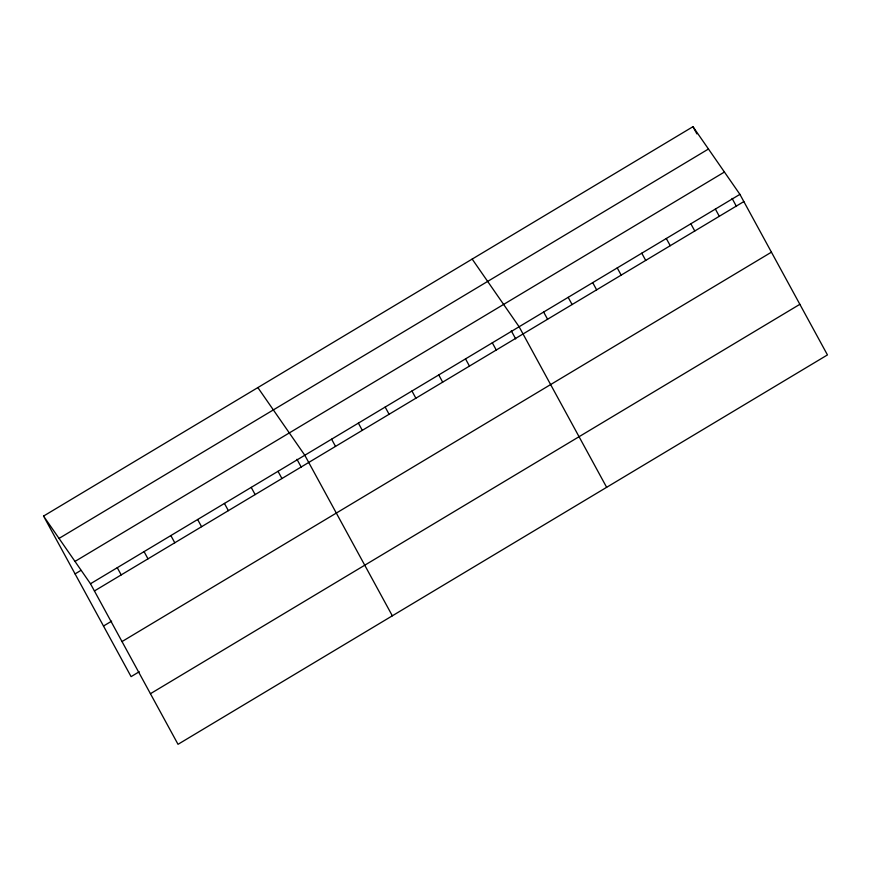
<?xml version="1.0" encoding="UTF-8"?>
<svg xmlns="http://www.w3.org/2000/svg" width="871" height="871" viewBox="0 0 871 871"><rect width="100%" height="100%" fill="white"/><g stroke="black" fill="none" stroke-linecap="round" stroke-linejoin="round"><path stroke-width="1.31" d="M43.55 516.078L692.978 126.687L739.915 194.364L827.45 354.922L178.022 744.313L90.486 583.755L43.55 516.078L131.086 676.636L139.24 671.748M59.043 538.409L708.461 149.017M74.993 561.425L724.422 172.033M75.069 573.902L80.894 570.407M90.486 583.755L739.915 194.364M94.416 590.963L743.845 201.571M103.497 626.031L111.651 621.143M122.005 641.568L771.434 252.176M150.433 693.708L799.861 304.317M472.169 259.079L519.105 326.756L606.641 487.314M257.86 387.584L304.796 455.25L392.331 615.808M692.978 126.687L696.909 133.894M732.076 198.403L736.496 206.514M715.374 209.073L719.304 216.28M690.845 223.782L694.775 230.989M666.304 238.491L670.245 245.698M641.775 253.2L645.705 260.407M617.245 267.909L621.175 275.127M592.705 282.618L596.635 289.836M568.175 297.338L572.105 304.545M543.646 312.047L547.576 319.254M511.277 330.795L515.697 338.906M492.322 342.815L496.252 350.022M465.528 358.885L469.458 366.092M438.744 374.944L442.675 382.151M411.95 391.003L415.881 398.21M385.167 407.062L389.097 414.28M358.373 423.132L362.303 430.339M331.59 439.191L335.52 446.398M296.967 459.3L301.388 467.411M278.012 471.32L281.943 478.527M251.218 487.379L255.149 494.586M224.435 503.438L228.365 510.656M197.641 519.508L201.571 526.715M170.858 535.567L174.788 542.775M144.063 551.626L147.994 558.844M117.269 567.696L121.211 574.904"/></g></svg>
